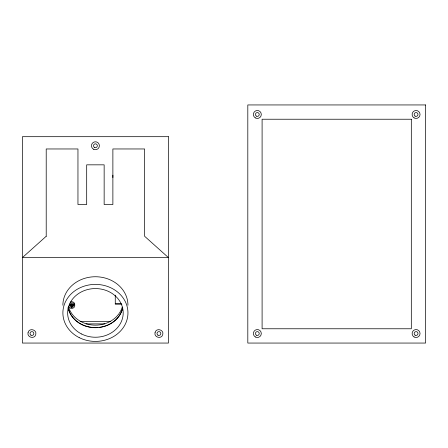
<?xml version="1.0" encoding="UTF-8"?>
<svg xmlns="http://www.w3.org/2000/svg" width="448" height="448" viewBox="0 0 448 448"><rect width="100%" height="100%" fill="white"/><g stroke="black" fill="none" stroke-linecap="round" stroke-linejoin="round"><path stroke-width="0.67" d="M112.879 177.57L112.879 175.174M72.1 307.238A1.904 1.669 0 0 0 71.607 303.962L70.655 304.181A1.904 1.669 0 0 0 71.607 307.3L72.1 307.238L72.1 303.957M115.265 303.38L121.218 303.38M121.878 304.203L115.265 304.203L115.265 295.165M80.142 321.586L110.701 321.586M86.083 323.882L104.754 323.882M71.607 304.013L71.607 307.3M73.517 304.478A1.904 1.669 0 0 1 72.1 306.09L71.607 306.146A1.904 1.669 0 0 1 69.703 304.478M70.022 303.218A3.175 2.783 0 0 1 74.486 304.455A3.175 2.783 0 0 1 72.694 308.241A3.175 2.783 0 0 1 68.544 306.348M70.79 301.795A3.175 2.783 0 0 1 74.676 305.2M73.259 304.494A1.904 1.669 0 0 1 72.1 305.267L71.607 305.329A1.904 1.669 0 0 1 69.961 304.494M122.735 307.81A27.782 24.338 0 0 1 99.378 327.46M98.056 327.594A27.782 24.338 0 0 1 92.786 327.594M91.465 327.46A27.782 24.338 0 0 1 68.107 307.81M122.254 307.126A27.782 24.338 0 0 1 95.418 325.164A27.782 24.338 0 0 1 68.589 307.126M122.735 307.675A27.782 24.338 0 0 1 95.418 327.572A27.782 24.338 0 0 1 68.107 307.675M62.877 305.245A32.542 28.51 0 0 1 95.418 276.741A32.542 28.51 0 0 1 127.96 305.245M28.09 332.506C26.583 337.378 34.625 339.534 35.756 334.555C37.262 329.683 29.226 327.527 28.09 332.506M155.081 332.506C153.58 337.378 161.616 339.534 162.747 334.555C164.254 329.683 156.218 327.527 155.081 332.506M46.211 236.27L22.4 257.606L168.442 257.606L144.631 236.27L144.631 148.966L112.879 148.96L112.879 204.523L104.149 204.523L104.149 164.836L86.688 164.836L86.688 204.523L77.958 204.523L77.958 148.966L46.211 148.966L46.211 236.27M425.6 104.944L247.811 104.944L247.811 343.056L425.6 343.056L425.6 104.944M411.314 119.23L262.097 119.23L262.097 328.77L411.314 328.77L411.314 119.23M168.442 136.69L22.4 136.69L22.4 343.056L168.442 343.056L168.442 136.69M94.466 147.392A1.904 1.904 0 0 0 97.328 145.74A1.904 1.904 0 0 0 94.466 144.094A1.904 1.904 0 0 0 94.466 147.392M93.436 149.178A3.97 3.97 0 0 0 99.389 145.74A3.97 3.97 0 0 0 93.436 142.302A3.97 3.97 0 0 0 93.436 149.178M30.974 335.182A1.904 1.904 0 0 0 33.83 333.53A1.904 1.904 0 0 0 30.974 331.878A1.904 1.904 0 0 0 30.974 335.182M157.965 335.182A1.904 1.904 0 0 0 160.821 333.53A1.904 1.904 0 0 0 157.965 331.878A1.904 1.904 0 0 0 157.965 335.182M81.53 333.978A27.782 24.338 0 0 0 123.2 312.9A27.782 24.338 0 0 0 81.53 291.827A27.782 24.338 0 0 0 81.53 333.978M79.15 337.59A32.542 28.51 0 0 0 127.96 312.9A32.542 28.51 0 0 0 79.15 288.215A32.542 28.51 0 0 0 79.15 337.59M256.385 335.182A1.904 1.904 0 0 0 259.241 333.53A1.904 1.904 0 0 0 256.385 331.878A1.904 1.904 0 0 0 256.385 335.182M415.122 335.182A1.904 1.904 0 0 0 417.978 333.53A1.904 1.904 0 0 0 415.122 331.878A1.904 1.904 0 0 0 415.122 335.182M415.122 116.122A1.904 1.904 0 0 0 417.978 114.47A1.904 1.904 0 0 0 415.122 112.818A1.904 1.904 0 0 0 415.122 116.122M256.385 116.122A1.904 1.904 0 0 0 259.241 114.47A1.904 1.904 0 0 0 256.385 112.818A1.904 1.904 0 0 0 256.385 116.122M255.349 336.969A3.97 3.97 0 0 0 261.302 333.53A3.97 3.97 0 0 0 255.349 330.092A3.97 3.97 0 0 0 255.349 336.969M414.092 336.969A3.97 3.97 0 0 0 420.045 333.53A3.97 3.97 0 0 0 414.092 330.092A3.97 3.97 0 0 0 414.092 336.969M414.092 117.908A3.97 3.97 0 0 0 420.045 114.47A3.97 3.97 0 0 0 414.092 111.031A3.97 3.97 0 0 0 414.092 117.908M255.349 117.908A3.97 3.97 0 0 0 261.302 114.47A3.97 3.97 0 0 0 255.349 111.031A3.97 3.97 0 0 0 255.349 117.908"/></g></svg>
